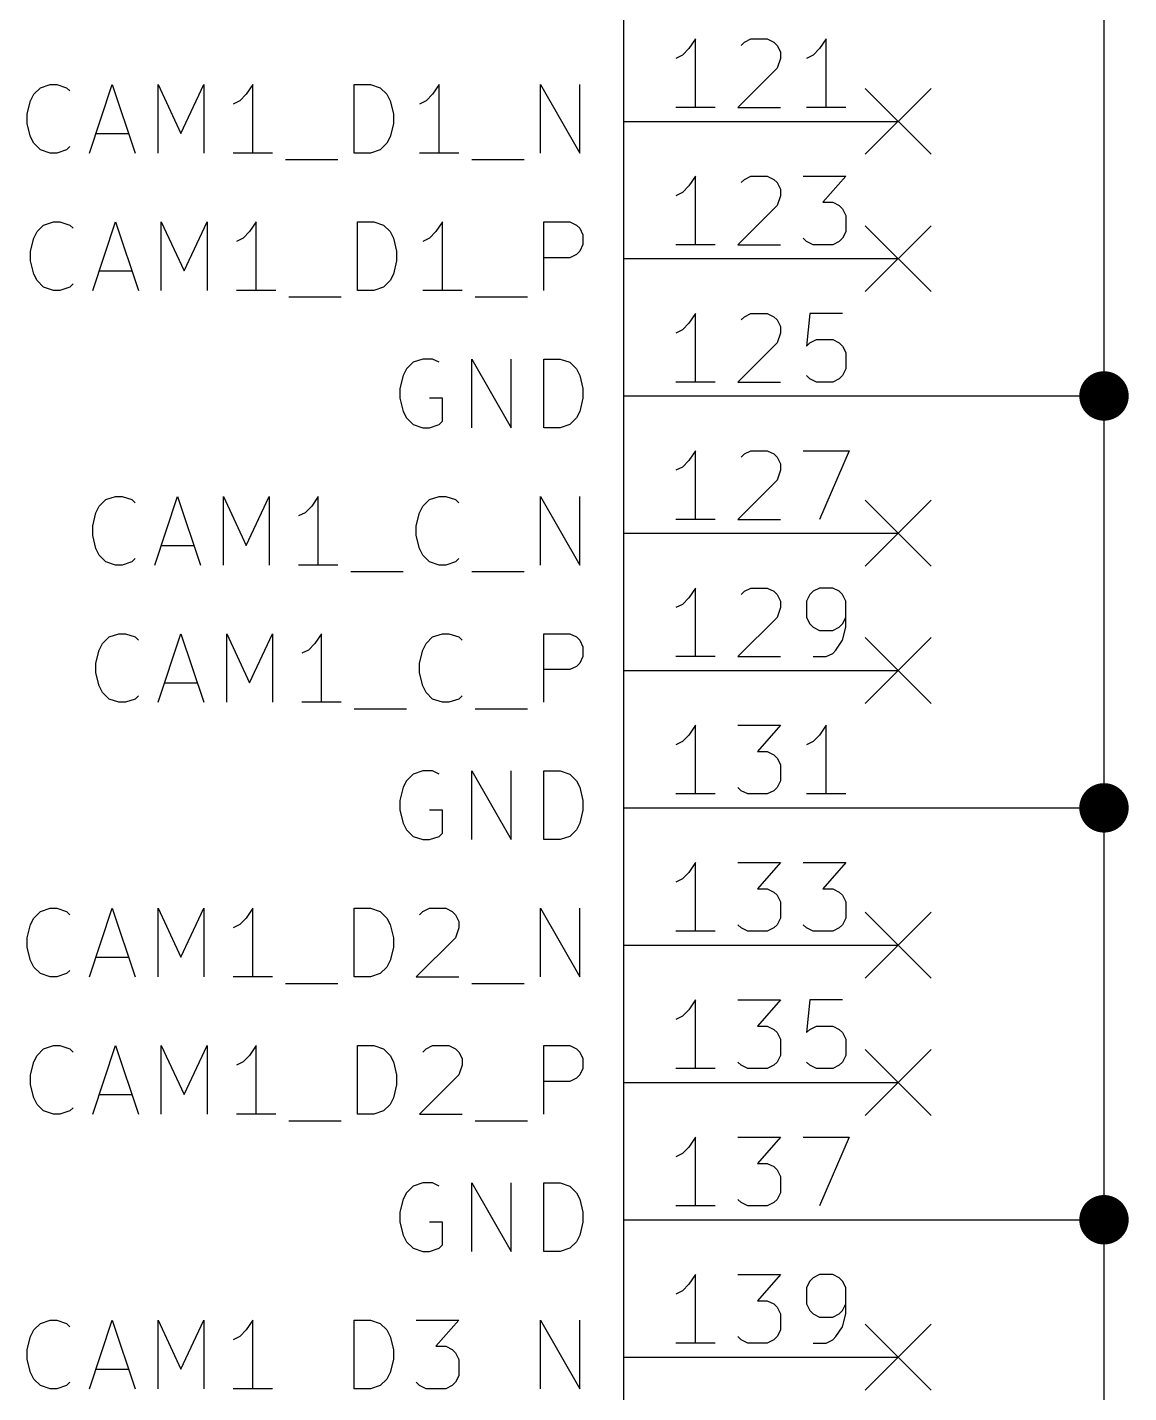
# Model space of a CAD drawing. Extents: x 0.4 to 11.3, y -7.9 to -0.4.
# Drawn here: x 2.816 to 3.618, y -3.276 to -2.282 of the extents above; entities that cross this region are included whole.
import ezdxf

# ---------------------------------------------------------------- set-up
doc = ezdxf.new("R2010")
doc.units = 0
doc.header["$MEASUREMENT"] = 0
for name, color, linetype in [('BLUE2', 5, 'CONTINUOUS'), ('CYAN2', 4, 'CONTINUOUS'), ('GREEN3', 91, 'CONTINUOUS'), ('RED2', 1, 'CONTINUOUS'), ('RED3', 11, 'CONTINUOUS')]:
    doc.layers.add(name, color=color, linetype=linetype)

msp = doc.modelspace()

# ---------------------------------------------------------------- linework, layer by layer
at = {"layer": 'BLUE2', "linetype": 'CONTINUOUS'}
for p, q in [((3.426, -2.326), (3.474, -2.374)), ((3.474, -2.326), (3.426, -2.374)), ((3.426, -2.426), (3.474, -2.474)), ((3.474, -2.426), (3.426, -2.474)), ((3.426, -2.626), (3.474, -2.674)), ((3.474, -2.626), (3.426, -2.674)), ((3.426, -2.726), (3.474, -2.774)), ((3.474, -2.726), (3.426, -2.774)), ((3.426, -2.926), (3.474, -2.974)), ((3.474, -2.926), (3.426, -2.974)), ((3.426, -3.026), (3.474, -3.074)), ((3.474, -3.026), (3.426, -3.074)), ((3.426, -3.226), (3.474, -3.274)), ((3.474, -3.226), (3.426, -3.274))]:
    msp.add_line(p, q, dxfattribs=at)
at = {"layer": 'CYAN2', "linetype": 'CONTINUOUS'}
for p, q in [((2.82048, -2.33028), (2.82524, -2.32551)), ((2.82524, -2.32551), (2.83238, -2.32313)), ((2.83238, -2.32313), (2.83714, -2.32313)), ((2.83714, -2.32313), (2.84429, -2.32551)), ((2.84429, -2.32551), (2.84667, -2.32789)), ((2.86095, -2.37313), (2.87762, -2.32313)), ((2.87762, -2.32313), (2.89429, -2.37313)), ((2.91095, -2.37313), (2.91095, -2.32313)), ((2.91095, -2.32313), (2.92762, -2.35885)), ((2.92762, -2.35885), (2.94429, -2.32313)), ((2.94429, -2.32313), (2.94429, -2.37313)), ((2.98, -2.32313), (2.97524, -2.33028)), ((2.98, -2.37313), (2.98, -2.32313)), ((3.05381, -2.37313), (3.05381, -2.32313)), ((3.05381, -2.32313), (3.06571, -2.32313)), ((3.06571, -2.32313), (3.07285, -2.32551)), ((3.07285, -2.32551), (3.07762, -2.33028)), ((3.11571, -2.32313), (3.11095, -2.33028)), ((3.11571, -2.37313), (3.11571, -2.32313)), ((3.18952, -2.37313), (3.18952, -2.32313)), ((3.18952, -2.32313), (3.21809, -2.37313)), ((3.21809, -2.37313), (3.21809, -2.32313)), ((2.81572, -2.34456), (2.81809, -2.33504)), ((2.81809, -2.33504), (2.82048, -2.33028)), ((2.97048, -2.33504), (2.96572, -2.33742)), ((2.97524, -2.33028), (2.97048, -2.33504)), ((3.07762, -2.33028), (3.08, -2.33504)), ((3.08, -2.33504), (3.08238, -2.34456)), ((3.10619, -2.33504), (3.10143, -2.33742)), ((3.11095, -2.33028), (3.10619, -2.33504)), ((2.81572, -2.3517), (2.81572, -2.34456)), ((3.08238, -2.34456), (3.08238, -2.3517)), ((2.81809, -2.36122), (2.81572, -2.3517)), ((3.08238, -2.3517), (3.08, -2.36122)), ((2.82048, -2.36599), (2.81809, -2.36122)), ((2.82524, -2.37075), (2.82048, -2.36599)), ((2.86572, -2.35885), (2.88952, -2.35885)), ((3.07762, -2.36599), (3.07285, -2.37075)), ((3.08, -2.36122), (3.07762, -2.36599)), ((2.83238, -2.37313), (2.82524, -2.37075)), ((2.83714, -2.37313), (2.83238, -2.37313)), ((2.84429, -2.37075), (2.83714, -2.37313)), ((2.84667, -2.36837), (2.84429, -2.37075)), ((2.99429, -2.37313), (2.96572, -2.37313)), ((3.06571, -2.37313), (3.05381, -2.37313)), ((3.07285, -2.37075), (3.06571, -2.37313)), ((3.13, -2.37313), (3.10143, -2.37313)), ((3.00381, -2.37789), (3.04191, -2.37789)), ((3.13952, -2.37789), (3.17762, -2.37789)), ((2.82286, -2.43028), (2.82762, -2.42551)), ((2.82762, -2.42551), (2.83476, -2.42313)), ((2.83476, -2.42313), (2.83952, -2.42313)), ((2.83952, -2.42313), (2.84667, -2.42551)), ((2.84667, -2.42551), (2.84905, -2.42789)), ((2.86333, -2.47313), (2.88, -2.42313)), ((2.88, -2.42313), (2.89667, -2.47313)), ((2.91333, -2.47313), (2.91333, -2.42313)), ((2.91333, -2.42313), (2.93, -2.45885)), ((2.93, -2.45885), (2.94667, -2.42313)), ((2.94667, -2.42313), (2.94667, -2.47313)), ((2.98238, -2.42313), (2.97762, -2.43028)), ((2.98238, -2.47313), (2.98238, -2.42313)), ((3.05619, -2.47313), (3.05619, -2.42313)), ((3.05619, -2.42313), (3.06809, -2.42313)), ((3.06809, -2.42313), (3.07524, -2.42551)), ((3.07524, -2.42551), (3.08, -2.43028)), ((3.11809, -2.42313), (3.11333, -2.43028)), ((3.11809, -2.47313), (3.11809, -2.42313)), ((3.1919, -2.47313), (3.1919, -2.42313)), ((3.1919, -2.42313), (3.21095, -2.42313)), ((3.21095, -2.42313), (3.21571, -2.42551)), ((3.21571, -2.42551), (3.21809, -2.42789)), ((2.8181, -2.44456), (2.82048, -2.43504)), ((2.82048, -2.43504), (2.82286, -2.43028)), ((2.97286, -2.43504), (2.9681, -2.43742)), ((2.97762, -2.43028), (2.97286, -2.43504)), ((3.08, -2.43028), (3.08238, -2.43504)), ((3.08238, -2.43504), (3.08476, -2.44456)), ((3.10857, -2.43504), (3.10381, -2.43742)), ((3.11333, -2.43028), (3.10857, -2.43504)), ((3.21809, -2.42789), (3.22047, -2.43265)), ((3.22047, -2.43265), (3.22047, -2.4398)), ((2.8181, -2.4517), (2.8181, -2.44456)), ((3.08476, -2.44456), (3.08476, -2.4517)), ((3.21809, -2.44456), (3.21571, -2.44694)), ((3.22047, -2.4398), (3.21809, -2.44456)), ((2.82048, -2.46122), (2.8181, -2.4517)), ((3.08476, -2.4517), (3.08238, -2.46122)), ((3.21095, -2.44932), (3.1919, -2.44932)), ((3.21571, -2.44694), (3.21095, -2.44932)), ((2.82286, -2.46599), (2.82048, -2.46122)), ((2.82762, -2.47075), (2.82286, -2.46599)), ((2.8681, -2.45885), (2.89191, -2.45885)), ((3.08, -2.46599), (3.07524, -2.47075)), ((3.08238, -2.46122), (3.08, -2.46599)), ((2.83476, -2.47313), (2.82762, -2.47075)), ((2.83952, -2.47313), (2.83476, -2.47313)), ((2.84667, -2.47075), (2.83952, -2.47313)), ((2.84905, -2.46837), (2.84667, -2.47075)), ((2.99667, -2.47313), (2.9681, -2.47313)), ((3.06809, -2.47313), (3.05619, -2.47313)), ((3.07524, -2.47075), (3.06809, -2.47313)), ((3.13238, -2.47313), (3.10381, -2.47313)), ((3.00619, -2.47789), (3.04429, -2.47789)), ((3.14191, -2.47789), (3.18, -2.47789)), ((3.09667, -2.52551), (3.0919, -2.53028)), ((3.10381, -2.52313), (3.09667, -2.52551)), ((3.11095, -2.52313), (3.10381, -2.52313)), ((3.11571, -2.52551), (3.11095, -2.52313)), ((3.13952, -2.57313), (3.13952, -2.52313)), ((3.13952, -2.52313), (3.16809, -2.57313)), ((3.16809, -2.57313), (3.16809, -2.52313)), ((3.1919, -2.57313), (3.1919, -2.52313)), ((3.1919, -2.52313), (3.20381, -2.52313)), ((3.20381, -2.52313), (3.21095, -2.52551)), ((3.21095, -2.52551), (3.21571, -2.53028)), ((3.08952, -2.53504), (3.08714, -2.54456)), ((3.0919, -2.53028), (3.08952, -2.53504)), ((3.21571, -2.53028), (3.21809, -2.53504)), ((3.21809, -2.53504), (3.22047, -2.54456)), ((3.08714, -2.54456), (3.08714, -2.5517)), ((3.22047, -2.54456), (3.22047, -2.5517)), ((3.08714, -2.5517), (3.08952, -2.56122)), ((3.11809, -2.5517), (3.10857, -2.5517)), ((3.11809, -2.56837), (3.11809, -2.5517)), ((3.22047, -2.5517), (3.21809, -2.56122)), ((3.08952, -2.56122), (3.0919, -2.56599)), ((3.21809, -2.56122), (3.21571, -2.56599)), ((3.0919, -2.56599), (3.09667, -2.57075)), ((3.09667, -2.57075), (3.10381, -2.57313)), ((3.10381, -2.57313), (3.10857, -2.57313)), ((3.10857, -2.57313), (3.11571, -2.57075)), ((3.11571, -2.57075), (3.11809, -2.56837)), ((3.20381, -2.57313), (3.1919, -2.57313)), ((3.21095, -2.57075), (3.20381, -2.57313)), ((3.21571, -2.56599), (3.21095, -2.57075)), ((2.87286, -2.62551), (2.88, -2.62313)), ((2.88, -2.62313), (2.88476, -2.62313)), ((2.88476, -2.62313), (2.89191, -2.62551)), ((2.90857, -2.67313), (2.92524, -2.62313)), ((2.92524, -2.62313), (2.94191, -2.67313)), ((2.95857, -2.67313), (2.95857, -2.62313)), ((2.95857, -2.62313), (2.97524, -2.65885)), ((2.97524, -2.65885), (2.99191, -2.62313)), ((2.99191, -2.62313), (2.99191, -2.67313)), ((3.02762, -2.62313), (3.02286, -2.63028)), ((3.02762, -2.67313), (3.02762, -2.62313)), ((3.10857, -2.62551), (3.11571, -2.62313)), ((3.11571, -2.62313), (3.12047, -2.62313)), ((3.12047, -2.62313), (3.12762, -2.62551)), ((3.18952, -2.67313), (3.18952, -2.62313)), ((3.18952, -2.62313), (3.21809, -2.67313)), ((3.21809, -2.67313), (3.21809, -2.62313)), ((2.86333, -2.64456), (2.86571, -2.63504)), ((2.86571, -2.63504), (2.86809, -2.63028)), ((2.86809, -2.63028), (2.87286, -2.62551)), ((2.89191, -2.62551), (2.89428, -2.62789)), ((3.01809, -2.63504), (3.01333, -2.63742)), ((3.02286, -2.63028), (3.01809, -2.63504)), ((3.09905, -2.64456), (3.10143, -2.63504)), ((3.10143, -2.63504), (3.10381, -2.63028)), ((3.10381, -2.63028), (3.10857, -2.62551)), ((3.12762, -2.62551), (3.13, -2.62789)), ((2.86333, -2.6517), (2.86333, -2.64456)), ((3.09905, -2.6517), (3.09905, -2.64456)), ((2.86571, -2.66122), (2.86333, -2.6517)), ((3.10143, -2.66122), (3.09905, -2.6517)), ((2.86809, -2.66599), (2.86571, -2.66122)), ((2.91333, -2.65885), (2.93714, -2.65885)), ((3.10381, -2.66599), (3.10143, -2.66122)), ((2.87286, -2.67075), (2.86809, -2.66599)), ((2.88, -2.67313), (2.87286, -2.67075)), ((2.88476, -2.67313), (2.88, -2.67313)), ((2.89191, -2.67075), (2.88476, -2.67313)), ((2.89428, -2.66837), (2.89191, -2.67075)), ((3.04191, -2.67313), (3.01333, -2.67313)), ((3.10857, -2.67075), (3.10381, -2.66599)), ((3.11571, -2.67313), (3.10857, -2.67075)), ((3.12047, -2.67313), (3.11571, -2.67313)), ((3.12762, -2.67075), (3.12047, -2.67313)), ((3.13, -2.66837), (3.12762, -2.67075)), ((3.05143, -2.67789), (3.08952, -2.67789)), ((3.13952, -2.67789), (3.17762, -2.67789)), ((2.87524, -2.72551), (2.88238, -2.72313)), ((2.88238, -2.72313), (2.88714, -2.72313)), ((2.88714, -2.72313), (2.89429, -2.72551)), ((2.91095, -2.77313), (2.92762, -2.72313)), ((2.92762, -2.72313), (2.94429, -2.77313)), ((2.96095, -2.77313), (2.96095, -2.72313)), ((2.96095, -2.72313), (2.97762, -2.75885)), ((2.97762, -2.75885), (2.99429, -2.72313)), ((2.99429, -2.72313), (2.99429, -2.77313)), ((3.03, -2.72313), (3.02524, -2.73028)), ((3.03, -2.77313), (3.03, -2.72313)), ((3.11095, -2.72551), (3.11809, -2.72313)), ((3.11809, -2.72313), (3.12285, -2.72313)), ((3.12285, -2.72313), (3.13, -2.72551)), ((3.1919, -2.77313), (3.1919, -2.72313)), ((3.1919, -2.72313), (3.21095, -2.72313)), ((3.21095, -2.72313), (3.21571, -2.72551)), ((2.86809, -2.73504), (2.87048, -2.73028)), ((2.87048, -2.73028), (2.87524, -2.72551)), ((2.89429, -2.72551), (2.89667, -2.72789)), ((3.02524, -2.73028), (3.02048, -2.73504)), ((3.10381, -2.73504), (3.10619, -2.73028)), ((3.10619, -2.73028), (3.11095, -2.72551)), ((3.13, -2.72551), (3.13238, -2.72789)), ((3.21571, -2.72551), (3.21809, -2.72789)), ((3.21809, -2.72789), (3.22047, -2.73265)), ((3.22047, -2.73265), (3.22047, -2.7398)), ((2.86572, -2.74456), (2.86809, -2.73504)), ((2.86572, -2.7517), (2.86572, -2.74456)), ((3.02048, -2.73504), (3.01572, -2.73742)), ((3.10143, -2.74456), (3.10381, -2.73504)), ((3.10143, -2.7517), (3.10143, -2.74456)), ((3.21809, -2.74456), (3.21571, -2.74694)), ((3.22047, -2.7398), (3.21809, -2.74456)), ((2.86809, -2.76122), (2.86572, -2.7517)), ((3.10381, -2.76122), (3.10143, -2.7517)), ((3.21095, -2.74932), (3.1919, -2.74932)), ((3.21571, -2.74694), (3.21095, -2.74932)), ((2.87048, -2.76599), (2.86809, -2.76122)), ((2.91572, -2.75885), (2.93952, -2.75885)), ((3.10619, -2.76599), (3.10381, -2.76122)), ((2.87524, -2.77075), (2.87048, -2.76599)), ((2.88238, -2.77313), (2.87524, -2.77075)), ((2.88714, -2.77313), (2.88238, -2.77313)), ((2.89429, -2.77075), (2.88714, -2.77313)), ((2.89667, -2.76837), (2.89429, -2.77075)), ((3.04429, -2.77313), (3.01572, -2.77313)), ((3.11095, -2.77075), (3.10619, -2.76599)), ((3.11809, -2.77313), (3.11095, -2.77075)), ((3.12285, -2.77313), (3.11809, -2.77313)), ((3.13, -2.77075), (3.12285, -2.77313)), ((3.13238, -2.76837), (3.13, -2.77075)), ((3.05381, -2.77789), (3.09191, -2.77789)), ((3.14191, -2.77789), (3.18, -2.77789)), ((3.10381, -2.82313), (3.09667, -2.82551)), ((3.11095, -2.82313), (3.10381, -2.82313)), ((3.11571, -2.82551), (3.11095, -2.82313)), ((3.13952, -2.87313), (3.13952, -2.82313)), ((3.13952, -2.82313), (3.16809, -2.87313)), ((3.16809, -2.87313), (3.16809, -2.82313)), ((3.1919, -2.87313), (3.1919, -2.82313)), ((3.1919, -2.82313), (3.20381, -2.82313)), ((3.20381, -2.82313), (3.21095, -2.82551)), ((3.0919, -2.83028), (3.08952, -2.83504)), ((3.09667, -2.82551), (3.0919, -2.83028)), ((3.21095, -2.82551), (3.21571, -2.83028)), ((3.21571, -2.83028), (3.21809, -2.83504)), ((3.08952, -2.83504), (3.08714, -2.84456)), ((3.21809, -2.83504), (3.22047, -2.84456)), ((3.08714, -2.84456), (3.08714, -2.8517)), ((3.08714, -2.8517), (3.08952, -2.86122)), ((3.11809, -2.8517), (3.10857, -2.8517)), ((3.11809, -2.86837), (3.11809, -2.8517)), ((3.22047, -2.8517), (3.21809, -2.86122)), ((3.22047, -2.84456), (3.22047, -2.8517)), ((3.08952, -2.86122), (3.0919, -2.86599)), ((3.21809, -2.86122), (3.21571, -2.86599)), ((3.0919, -2.86599), (3.09667, -2.87075)), ((3.09667, -2.87075), (3.10381, -2.87313)), ((3.10381, -2.87313), (3.10857, -2.87313)), ((3.10857, -2.87313), (3.11571, -2.87075)), ((3.11571, -2.87075), (3.11809, -2.86837)), ((3.20381, -2.87313), (3.1919, -2.87313)), ((3.21095, -2.87075), (3.20381, -2.87313)), ((3.21571, -2.86599), (3.21095, -2.87075)), ((2.82524, -2.92551), (2.83238, -2.92313)), ((2.83238, -2.92313), (2.83714, -2.92313)), ((2.83714, -2.92313), (2.84429, -2.92551)), ((2.86095, -2.97313), (2.87762, -2.92313)), ((2.87762, -2.92313), (2.89429, -2.97313)), ((2.91095, -2.97313), (2.91095, -2.92313)), ((2.91095, -2.92313), (2.92762, -2.95885)), ((2.92762, -2.95885), (2.94429, -2.92313)), ((2.94429, -2.92313), (2.94429, -2.97313)), ((2.98, -2.92313), (2.97524, -2.93028)), ((2.98, -2.97313), (2.98, -2.92313)), ((3.05381, -2.97313), (3.05381, -2.92313)), ((3.05381, -2.92313), (3.06571, -2.92313)), ((3.06571, -2.92313), (3.07285, -2.92551)), ((3.10381, -2.92551), (3.10857, -2.92313)), ((3.10857, -2.92313), (3.12048, -2.92313)), ((3.12048, -2.92313), (3.12524, -2.92551)), ((3.18952, -2.97313), (3.18952, -2.92313)), ((3.18952, -2.92313), (3.21809, -2.97313)), ((3.21809, -2.97313), (3.21809, -2.92313)), ((2.81809, -2.93504), (2.82048, -2.93028)), ((2.82048, -2.93028), (2.82524, -2.92551)), ((2.84429, -2.92551), (2.84667, -2.92789)), ((2.97524, -2.93028), (2.97048, -2.93504)), ((3.07285, -2.92551), (3.07762, -2.93028)), ((3.07762, -2.93028), (3.08, -2.93504)), ((3.10143, -2.92789), (3.10381, -2.92551)), ((3.12524, -2.92551), (3.12762, -2.92789)), ((3.12762, -2.92789), (3.13, -2.93265)), ((3.13, -2.93265), (3.13, -2.93742)), ((2.81572, -2.94456), (2.81809, -2.93504)), ((2.97048, -2.93504), (2.96572, -2.93742)), ((3.08, -2.93504), (3.08238, -2.94456)), ((3.13, -2.93742), (3.12762, -2.94456)), ((2.81572, -2.9517), (2.81572, -2.94456)), ((2.81809, -2.96122), (2.81572, -2.9517)), ((3.08238, -2.9517), (3.08, -2.96122)), ((3.08238, -2.94456), (3.08238, -2.9517)), ((3.12762, -2.94456), (3.09905, -2.97313)), ((2.82048, -2.96599), (2.81809, -2.96122)), ((2.86572, -2.95885), (2.88952, -2.95885)), ((3.08, -2.96122), (3.07762, -2.96599)), ((2.82524, -2.97075), (2.82048, -2.96599)), ((2.83238, -2.97313), (2.82524, -2.97075)), ((2.83714, -2.97313), (2.83238, -2.97313)), ((2.84429, -2.97075), (2.83714, -2.97313)), ((2.84667, -2.96837), (2.84429, -2.97075)), ((2.99429, -2.97313), (2.96572, -2.97313)), ((3.06571, -2.97313), (3.05381, -2.97313)), ((3.07285, -2.97075), (3.06571, -2.97313)), ((3.07762, -2.96599), (3.07285, -2.97075)), ((3.09905, -2.97313), (3.13, -2.97313)), ((3.00381, -2.97789), (3.04191, -2.97789)), ((3.13952, -2.97789), (3.17762, -2.97789)), ((2.82048, -3.03504), (2.82286, -3.03028)), ((2.82286, -3.03028), (2.82762, -3.02551)), ((2.82762, -3.02551), (2.83476, -3.02313)), ((2.83476, -3.02313), (2.83952, -3.02313)), ((2.83952, -3.02313), (2.84667, -3.02551)), ((2.84667, -3.02551), (2.84905, -3.02789)), ((2.86333, -3.07313), (2.88, -3.02313)), ((2.88, -3.02313), (2.89667, -3.07313)), ((2.91333, -3.07313), (2.91333, -3.02313)), ((2.91333, -3.02313), (2.93, -3.05885)), ((2.93, -3.05885), (2.94667, -3.02313)), ((2.94667, -3.02313), (2.94667, -3.07313)), ((2.97762, -3.03028), (2.97286, -3.03504)), ((2.98238, -3.02313), (2.97762, -3.03028)), ((2.98238, -3.07313), (2.98238, -3.02313)), ((3.05619, -3.07313), (3.05619, -3.02313)), ((3.05619, -3.02313), (3.06809, -3.02313)), ((3.06809, -3.02313), (3.07524, -3.02551)), ((3.07524, -3.02551), (3.08, -3.03028)), ((3.08, -3.03028), (3.08238, -3.03504)), ((3.10381, -3.02789), (3.10619, -3.02551)), ((3.10619, -3.02551), (3.11095, -3.02313)), ((3.11095, -3.02313), (3.12286, -3.02313)), ((3.12286, -3.02313), (3.12762, -3.02551)), ((3.12762, -3.02551), (3.13, -3.02789)), ((3.13, -3.02789), (3.13238, -3.03265)), ((3.13238, -3.03265), (3.13238, -3.03742)), ((3.1919, -3.07313), (3.1919, -3.02313)), ((3.1919, -3.02313), (3.21095, -3.02313)), ((3.21095, -3.02313), (3.21571, -3.02551)), ((3.21571, -3.02551), (3.21809, -3.02789)), ((3.21809, -3.02789), (3.22047, -3.03265)), ((3.22047, -3.03265), (3.22047, -3.0398)), ((2.8181, -3.04456), (2.82048, -3.03504)), ((2.97286, -3.03504), (2.9681, -3.03742)), ((3.08238, -3.03504), (3.08476, -3.04456)), ((3.13238, -3.03742), (3.13, -3.04456)), ((3.22047, -3.0398), (3.21809, -3.04456)), ((2.8181, -3.0517), (2.8181, -3.04456)), ((2.82048, -3.06122), (2.8181, -3.0517)), ((3.08476, -3.0517), (3.08238, -3.06122)), ((3.08476, -3.04456), (3.08476, -3.0517)), ((3.13, -3.04456), (3.10143, -3.07313)), ((3.21095, -3.04932), (3.1919, -3.04932)), ((3.21571, -3.04694), (3.21095, -3.04932)), ((3.21809, -3.04456), (3.21571, -3.04694)), ((2.82286, -3.06599), (2.82048, -3.06122)), ((2.8681, -3.05885), (2.89191, -3.05885)), ((3.08238, -3.06122), (3.08, -3.06599)), ((2.82762, -3.07075), (2.82286, -3.06599)), ((2.83476, -3.07313), (2.82762, -3.07075)), ((2.84667, -3.07075), (2.83952, -3.07313)), ((2.84905, -3.06837), (2.84667, -3.07075)), ((3.07524, -3.07075), (3.06809, -3.07313)), ((3.08, -3.06599), (3.07524, -3.07075)), ((2.83952, -3.07313), (2.83476, -3.07313)), ((2.99667, -3.07313), (2.9681, -3.07313)), ((3.00619, -3.07789), (3.04429, -3.07789)), ((3.06809, -3.07313), (3.05619, -3.07313)), ((3.10143, -3.07313), (3.13238, -3.07313)), ((3.14191, -3.07789), (3.18, -3.07789)), ((3.0919, -3.13028), (3.08952, -3.13504)), ((3.09667, -3.12551), (3.0919, -3.13028)), ((3.10381, -3.12313), (3.09667, -3.12551)), ((3.11095, -3.12313), (3.10381, -3.12313)), ((3.11571, -3.12551), (3.11095, -3.12313)), ((3.13952, -3.17313), (3.13952, -3.12313)), ((3.13952, -3.12313), (3.16809, -3.17313)), ((3.16809, -3.17313), (3.16809, -3.12313)), ((3.1919, -3.17313), (3.1919, -3.12313)), ((3.1919, -3.12313), (3.20381, -3.12313)), ((3.20381, -3.12313), (3.21095, -3.12551)), ((3.21095, -3.12551), (3.21571, -3.13028)), ((3.21571, -3.13028), (3.21809, -3.13504)), ((3.08952, -3.13504), (3.08714, -3.14456)), ((3.21809, -3.13504), (3.22047, -3.14456)), ((3.08714, -3.14456), (3.08714, -3.1517)), ((3.08714, -3.1517), (3.08952, -3.16122)), ((3.11809, -3.1517), (3.10857, -3.1517)), ((3.11809, -3.16837), (3.11809, -3.1517)), ((3.22047, -3.1517), (3.21809, -3.16122)), ((3.22047, -3.14456), (3.22047, -3.1517)), ((3.08952, -3.16122), (3.0919, -3.16599)), ((3.21809, -3.16122), (3.21571, -3.16599)), ((3.0919, -3.16599), (3.09667, -3.17075)), ((3.09667, -3.17075), (3.10381, -3.17313)), ((3.10857, -3.17313), (3.11571, -3.17075)), ((3.11571, -3.17075), (3.11809, -3.16837)), ((3.21095, -3.17075), (3.20381, -3.17313)), ((3.21571, -3.16599), (3.21095, -3.17075)), ((3.10381, -3.17313), (3.10857, -3.17313)), ((3.20381, -3.17313), (3.1919, -3.17313)), ((2.81809, -3.23504), (2.82048, -3.23028)), ((2.82048, -3.23028), (2.82524, -3.22551)), ((2.82524, -3.22551), (2.83238, -3.22313)), ((2.83238, -3.22313), (2.83714, -3.22313)), ((2.83714, -3.22313), (2.84429, -3.22551)), ((2.84429, -3.22551), (2.84667, -3.22789)), ((2.86095, -3.27313), (2.87762, -3.22313)), ((2.87762, -3.22313), (2.89429, -3.27313)), ((2.91095, -3.27313), (2.91095, -3.22313)), ((2.91095, -3.22313), (2.92762, -3.25885)), ((2.92762, -3.25885), (2.94429, -3.22313)), ((2.94429, -3.22313), (2.94429, -3.27313)), ((2.97524, -3.23028), (2.97048, -3.23504)), ((2.98, -3.22313), (2.97524, -3.23028)), ((2.98, -3.27313), (2.98, -3.22313)), ((3.05381, -3.27313), (3.05381, -3.22313)), ((3.05381, -3.22313), (3.06571, -3.22313)), ((3.06571, -3.22313), (3.07285, -3.22551)), ((3.07285, -3.22551), (3.07762, -3.23028)), ((3.07762, -3.23028), (3.08, -3.23504)), ((3.09905, -3.22313), (3.13, -3.22313)), ((3.13, -3.22313), (3.11333, -3.24218)), ((3.18952, -3.27313), (3.18952, -3.22313)), ((3.18952, -3.22313), (3.21809, -3.27313)), ((3.21809, -3.27313), (3.21809, -3.22313)), ((2.81572, -3.24456), (2.81809, -3.23504)), ((2.97048, -3.23504), (2.96572, -3.23742)), ((3.08, -3.23504), (3.08238, -3.24456)), ((2.81572, -3.2517), (2.81572, -3.24456)), ((2.81809, -3.26122), (2.81572, -3.2517)), ((3.08238, -3.2517), (3.08, -3.26122)), ((3.08238, -3.24456), (3.08238, -3.2517)), ((3.11333, -3.24218), (3.12048, -3.24218)), ((3.12048, -3.24218), (3.12524, -3.24456)), ((3.12524, -3.24456), (3.12762, -3.24694)), ((3.12762, -3.24694), (3.13, -3.2517)), ((3.13, -3.2517), (3.13, -3.26361)), ((2.82048, -3.26599), (2.81809, -3.26122)), ((2.86572, -3.25885), (2.88952, -3.25885)), ((3.08, -3.26122), (3.07762, -3.26599)), ((2.82524, -3.27075), (2.82048, -3.26599)), ((2.83238, -3.27313), (2.82524, -3.27075)), ((2.84429, -3.27075), (2.83714, -3.27313)), ((2.84667, -3.26837), (2.84429, -3.27075)), ((3.07285, -3.27075), (3.06571, -3.27313)), ((3.07762, -3.26599), (3.07285, -3.27075)), ((3.10143, -3.27075), (3.09905, -3.26837)), ((3.10619, -3.27313), (3.10143, -3.27075)), ((3.12524, -3.27075), (3.12048, -3.27313)), ((3.12762, -3.26837), (3.12524, -3.27075)), ((3.13, -3.26361), (3.12762, -3.26837)), ((2.83714, -3.27313), (2.83238, -3.27313)), ((2.99429, -3.27313), (2.96572, -3.27313)), ((3.06571, -3.27313), (3.05381, -3.27313)), ((3.12048, -3.27313), (3.10619, -3.27313))]:
    msp.add_line(p, q, dxfattribs=at)
at = {"layer": 'GREEN3', "linetype": 'CONTINUOUS'}
for p, q in [((3.6, -2.25), (3.6, -2.55)), ((3.45, -2.55), (3.6, -2.55)), ((3.6, -2.55), (3.6, -2.85)), ((3.45, -2.85), (3.6, -2.85)), ((3.6, -2.85), (3.6, -3.15)), ((3.45, -3.15), (3.6, -3.15)), ((3.6, -3.15), (3.6, -4.05))]:
    msp.add_line(p, q, dxfattribs=at)
at = {"layer": 'GREEN3', "const_width": 0.018}
for points in [[(3.591, -2.55, 1), (3.609, -2.55, 1)], [(3.591, -2.85, 1), (3.609, -2.85, 1)], [(3.591, -3.15, 1), (3.609, -3.15, 1)]]:
    msp.add_lwpolyline(points, format="xyb", close=True, dxfattribs=at)
at = {"layer": 'RED2', "linetype": 'CONTINUOUS'}
for p, q in [((3.25, -1.25), (3.25, -6.35)), ((3.25, -2.35), (3.45, -2.35)), ((3.25, -2.45), (3.45, -2.45)), ((3.25, -2.55), (3.45, -2.55)), ((3.25, -2.65), (3.45, -2.65)), ((3.25, -2.75), (3.45, -2.75)), ((3.25, -2.85), (3.45, -2.85)), ((3.25, -2.95), (3.45, -2.95)), ((3.25, -3.05), (3.45, -3.05)), ((3.25, -3.15), (3.45, -3.15)), ((3.25, -3.25), (3.45, -3.25))]:
    msp.add_line(p, q, dxfattribs=at)
at = {"layer": 'RED3', "linetype": 'CONTINUOUS'}
for p, q in [((3.29762, -2.29702), (3.29286, -2.30178)), ((3.30238, -2.28988), (3.29762, -2.29702)), ((3.30238, -2.33988), (3.30238, -2.28988)), ((3.33572, -2.29464), (3.33809, -2.29226)), ((3.33809, -2.29226), (3.34286, -2.28988)), ((3.34286, -2.28988), (3.35476, -2.28988)), ((3.35476, -2.28988), (3.35952, -2.29226)), ((3.35952, -2.29226), (3.36191, -2.29464)), ((3.36191, -2.29464), (3.36429, -2.2994)), ((3.39286, -2.29702), (3.38809, -2.30178)), ((3.39762, -2.28988), (3.39286, -2.29702)), ((3.39762, -2.33988), (3.39762, -2.28988)), ((3.29286, -2.30178), (3.2881, -2.30417)), ((3.36429, -2.30417), (3.36191, -2.31131)), ((3.36429, -2.2994), (3.36429, -2.30417)), ((3.38809, -2.30178), (3.38333, -2.30417)), ((3.36191, -2.31131), (3.33333, -2.33988)), ((3.31667, -2.33988), (3.2881, -2.33988)), ((3.33333, -2.33988), (3.36429, -2.33988)), ((3.41191, -2.33988), (3.38333, -2.33988)), ((3.30238, -2.38988), (3.29762, -2.39702)), ((3.30238, -2.43988), (3.30238, -2.38988)), ((3.33572, -2.39464), (3.33809, -2.39226)), ((3.33809, -2.39226), (3.34286, -2.38988)), ((3.34286, -2.38988), (3.35476, -2.38988)), ((3.35476, -2.38988), (3.35952, -2.39226)), ((3.35952, -2.39226), (3.36191, -2.39464)), ((3.36191, -2.39464), (3.36429, -2.3994)), ((3.38095, -2.38988), (3.41191, -2.38988)), ((3.41191, -2.38988), (3.39524, -2.40893)), ((3.29286, -2.40178), (3.2881, -2.40417)), ((3.29762, -2.39702), (3.29286, -2.40178)), ((3.36429, -2.40417), (3.36191, -2.41131)), ((3.36429, -2.3994), (3.36429, -2.40417)), ((3.36191, -2.41131), (3.33333, -2.43988)), ((3.39524, -2.40893), (3.40238, -2.40893)), ((3.40238, -2.40893), (3.40714, -2.41131)), ((3.40714, -2.41131), (3.40952, -2.41369)), ((3.40952, -2.41369), (3.41191, -2.41845)), ((3.41191, -2.41845), (3.41191, -2.43035)), ((3.38333, -2.4375), (3.38095, -2.43512)), ((3.40952, -2.43512), (3.40714, -2.4375)), ((3.41191, -2.43035), (3.40952, -2.43512)), ((3.31667, -2.43988), (3.2881, -2.43988)), ((3.33333, -2.43988), (3.36429, -2.43988)), ((3.38809, -2.43988), (3.38333, -2.4375)), ((3.40238, -2.43988), (3.38809, -2.43988)), ((3.40714, -2.4375), (3.40238, -2.43988)), ((3.30238, -2.48988), (3.29762, -2.49702)), ((3.30238, -2.53988), (3.30238, -2.48988)), ((3.33572, -2.49464), (3.33809, -2.49226)), ((3.33809, -2.49226), (3.34286, -2.48988)), ((3.34286, -2.48988), (3.35476, -2.48988)), ((3.35476, -2.48988), (3.35952, -2.49226)), ((3.35952, -2.49226), (3.36191, -2.49464)), ((3.36191, -2.49464), (3.36429, -2.4994)), ((3.38571, -2.48988), (3.38333, -2.51369)), ((3.40952, -2.48988), (3.38571, -2.48988)), ((3.29286, -2.50178), (3.2881, -2.50417)), ((3.29762, -2.49702), (3.29286, -2.50178)), ((3.36429, -2.50417), (3.36191, -2.51131)), ((3.36429, -2.4994), (3.36429, -2.50417)), ((3.36191, -2.51131), (3.33333, -2.53988)), ((3.38333, -2.51369), (3.38571, -2.51131)), ((3.38571, -2.51131), (3.39048, -2.50893)), ((3.39048, -2.50893), (3.40238, -2.50893)), ((3.40238, -2.50893), (3.40714, -2.51131)), ((3.40714, -2.51131), (3.40952, -2.51369)), ((3.40952, -2.51369), (3.41191, -2.51845)), ((3.41191, -2.51845), (3.41191, -2.53035)), ((3.38571, -2.5375), (3.38333, -2.53512)), ((3.40952, -2.53512), (3.40714, -2.5375)), ((3.41191, -2.53035), (3.40952, -2.53512)), ((3.31667, -2.53988), (3.2881, -2.53988)), ((3.33333, -2.53988), (3.36429, -2.53988)), ((3.39048, -2.53988), (3.38571, -2.5375)), ((3.40238, -2.53988), (3.39048, -2.53988)), ((3.40714, -2.5375), (3.40238, -2.53988)), ((3.30238, -2.58988), (3.29762, -2.59702)), ((3.30238, -2.63988), (3.30238, -2.58988)), ((3.33572, -2.59464), (3.33809, -2.59226)), ((3.33809, -2.59226), (3.34286, -2.58988)), ((3.34286, -2.58988), (3.35476, -2.58988)), ((3.35476, -2.58988), (3.35952, -2.59226)), ((3.35952, -2.59226), (3.36191, -2.59464)), ((3.36191, -2.59464), (3.36429, -2.5994)), ((3.38095, -2.58988), (3.41428, -2.58988)), ((3.41428, -2.58988), (3.39286, -2.63988)), ((3.29286, -2.60178), (3.2881, -2.60417)), ((3.29762, -2.59702), (3.29286, -2.60178)), ((3.36429, -2.60417), (3.36191, -2.61131)), ((3.36429, -2.5994), (3.36429, -2.60417)), ((3.36191, -2.61131), (3.33333, -2.63988)), ((3.31667, -2.63988), (3.2881, -2.63988)), ((3.33333, -2.63988), (3.36429, -2.63988)), ((3.30238, -2.68988), (3.29762, -2.69702)), ((3.30238, -2.73988), (3.30238, -2.68988)), ((3.33572, -2.69464), (3.33809, -2.69226)), ((3.33809, -2.69226), (3.34286, -2.68988)), ((3.34286, -2.68988), (3.35476, -2.68988)), ((3.35476, -2.68988), (3.35952, -2.69226)), ((3.35952, -2.69226), (3.36191, -2.69464)), ((3.36191, -2.69464), (3.36429, -2.6994)), ((3.38571, -2.69464), (3.38333, -2.6994)), ((3.38809, -2.69226), (3.38571, -2.69464)), ((3.39286, -2.68988), (3.38809, -2.69226)), ((3.40238, -2.68988), (3.39286, -2.68988)), ((3.40714, -2.69226), (3.40238, -2.68988)), ((3.40952, -2.69464), (3.40714, -2.69226)), ((3.41191, -2.6994), (3.40952, -2.69464)), ((3.29286, -2.70178), (3.2881, -2.70417)), ((3.29762, -2.69702), (3.29286, -2.70178)), ((3.36429, -2.70417), (3.36191, -2.71131)), ((3.36429, -2.6994), (3.36429, -2.70417)), ((3.38333, -2.6994), (3.38333, -2.71131)), ((3.41191, -2.71845), (3.41191, -2.6994)), ((3.36191, -2.71131), (3.33333, -2.73988)), ((3.38333, -2.71131), (3.38571, -2.71607)), ((3.40952, -2.71607), (3.41191, -2.71131)), ((3.38571, -2.71607), (3.38809, -2.71845)), ((3.38809, -2.71845), (3.39286, -2.72083)), ((3.39286, -2.72083), (3.40238, -2.72083)), ((3.40238, -2.72083), (3.40714, -2.71845)), ((3.40714, -2.71845), (3.40952, -2.71607)), ((3.40952, -2.72797), (3.41191, -2.71845)), ((3.40476, -2.73512), (3.40952, -2.72797)), ((3.31667, -2.73988), (3.2881, -2.73988)), ((3.33333, -2.73988), (3.36429, -2.73988)), ((3.38809, -2.73988), (3.39762, -2.73988)), ((3.39762, -2.73988), (3.40238, -2.7375)), ((3.40238, -2.7375), (3.40476, -2.73512)), ((3.30238, -2.78988), (3.29762, -2.79702)), ((3.30238, -2.83988), (3.30238, -2.78988)), ((3.33333, -2.78988), (3.36429, -2.78988)), ((3.36429, -2.78988), (3.34762, -2.80893)), ((3.39762, -2.78988), (3.39286, -2.79702)), ((3.39762, -2.83988), (3.39762, -2.78988)), ((3.29286, -2.80178), (3.2881, -2.80417)), ((3.29762, -2.79702), (3.29286, -2.80178)), ((3.38809, -2.80178), (3.38333, -2.80417)), ((3.39286, -2.79702), (3.38809, -2.80178)), ((3.34762, -2.80893), (3.35476, -2.80893)), ((3.35476, -2.80893), (3.35952, -2.81131)), ((3.35952, -2.81131), (3.36191, -2.81369)), ((3.36191, -2.81369), (3.36429, -2.81845)), ((3.36429, -2.81845), (3.36429, -2.83035)), ((3.36429, -2.83035), (3.36191, -2.83512)), ((3.31667, -2.83988), (3.2881, -2.83988)), ((3.33572, -2.8375), (3.33333, -2.83512)), ((3.34048, -2.83988), (3.33572, -2.8375)), ((3.35476, -2.83988), (3.34048, -2.83988)), ((3.35952, -2.8375), (3.35476, -2.83988)), ((3.36191, -2.83512), (3.35952, -2.8375)), ((3.41191, -2.83988), (3.38333, -2.83988)), ((3.30238, -2.88988), (3.29762, -2.89702)), ((3.30238, -2.93988), (3.30238, -2.88988)), ((3.33333, -2.88988), (3.36429, -2.88988)), ((3.36429, -2.88988), (3.34762, -2.90893)), ((3.38095, -2.88988), (3.41191, -2.88988)), ((3.41191, -2.88988), (3.39524, -2.90893)), ((3.29286, -2.90178), (3.2881, -2.90417)), ((3.29762, -2.89702), (3.29286, -2.90178)), ((3.34762, -2.90893), (3.35476, -2.90893)), ((3.35476, -2.90893), (3.35952, -2.91131)), ((3.35952, -2.91131), (3.36191, -2.91369)), ((3.36191, -2.91369), (3.36429, -2.91845)), ((3.39524, -2.90893), (3.40238, -2.90893)), ((3.40238, -2.90893), (3.40714, -2.91131)), ((3.40714, -2.91131), (3.40952, -2.91369)), ((3.40952, -2.91369), (3.41191, -2.91845)), ((3.36429, -2.91845), (3.36429, -2.93035)), ((3.41191, -2.91845), (3.41191, -2.93035)), ((3.36429, -2.93035), (3.36191, -2.93512)), ((3.41191, -2.93035), (3.40952, -2.93512)), ((3.31667, -2.93988), (3.2881, -2.93988)), ((3.33572, -2.9375), (3.33333, -2.93512)), ((3.34048, -2.93988), (3.33572, -2.9375)), ((3.35476, -2.93988), (3.34048, -2.93988)), ((3.35952, -2.9375), (3.35476, -2.93988)), ((3.36191, -2.93512), (3.35952, -2.9375)), ((3.38333, -2.9375), (3.38095, -2.93512)), ((3.38809, -2.93988), (3.38333, -2.9375)), ((3.40238, -2.93988), (3.38809, -2.93988)), ((3.40714, -2.9375), (3.40238, -2.93988)), ((3.40952, -2.93512), (3.40714, -2.9375)), ((3.30238, -2.98988), (3.29762, -2.99702)), ((3.30238, -3.03988), (3.30238, -2.98988)), ((3.33333, -2.98988), (3.36429, -2.98988)), ((3.36429, -2.98988), (3.34762, -3.00893)), ((3.38571, -2.98988), (3.38333, -3.01369)), ((3.40952, -2.98988), (3.38571, -2.98988)), ((3.29286, -3.00178), (3.2881, -3.00417)), ((3.29762, -2.99702), (3.29286, -3.00178)), ((3.34762, -3.00893), (3.35476, -3.00893)), ((3.35476, -3.00893), (3.35952, -3.01131)), ((3.35952, -3.01131), (3.36191, -3.01369)), ((3.38333, -3.01369), (3.38571, -3.01131)), ((3.38571, -3.01131), (3.39048, -3.00893)), ((3.39048, -3.00893), (3.40238, -3.00893)), ((3.40238, -3.00893), (3.40714, -3.01131)), ((3.40714, -3.01131), (3.40952, -3.01369)), ((3.36191, -3.01369), (3.36429, -3.01845)), ((3.36429, -3.01845), (3.36429, -3.03035)), ((3.40952, -3.01369), (3.41191, -3.01845)), ((3.41191, -3.01845), (3.41191, -3.03035)), ((3.36429, -3.03035), (3.36191, -3.03512)), ((3.41191, -3.03035), (3.40952, -3.03512)), ((3.31667, -3.03988), (3.2881, -3.03988)), ((3.33572, -3.0375), (3.33333, -3.03512)), ((3.34048, -3.03988), (3.33572, -3.0375)), ((3.35476, -3.03988), (3.34048, -3.03988)), ((3.35952, -3.0375), (3.35476, -3.03988)), ((3.36191, -3.03512), (3.35952, -3.0375)), ((3.38571, -3.0375), (3.38333, -3.03512)), ((3.39048, -3.03988), (3.38571, -3.0375)), ((3.40238, -3.03988), (3.39048, -3.03988)), ((3.40714, -3.0375), (3.40238, -3.03988)), ((3.40952, -3.03512), (3.40714, -3.0375)), ((3.30238, -3.08988), (3.29762, -3.09702)), ((3.30238, -3.13988), (3.30238, -3.08988)), ((3.33333, -3.08988), (3.36429, -3.08988)), ((3.36429, -3.08988), (3.34762, -3.10893)), ((3.38095, -3.08988), (3.41428, -3.08988)), ((3.41428, -3.08988), (3.39286, -3.13988)), ((3.29286, -3.10178), (3.2881, -3.10417)), ((3.29762, -3.09702), (3.29286, -3.10178)), ((3.34762, -3.10893), (3.35476, -3.10893)), ((3.35476, -3.10893), (3.35952, -3.11131)), ((3.35952, -3.11131), (3.36191, -3.11369)), ((3.36191, -3.11369), (3.36429, -3.11845)), ((3.36429, -3.11845), (3.36429, -3.13035)), ((3.36429, -3.13035), (3.36191, -3.13512)), ((3.31667, -3.13988), (3.2881, -3.13988)), ((3.33572, -3.1375), (3.33333, -3.13512)), ((3.34048, -3.13988), (3.33572, -3.1375)), ((3.35476, -3.13988), (3.34048, -3.13988)), ((3.35952, -3.1375), (3.35476, -3.13988)), ((3.36191, -3.13512), (3.35952, -3.1375)), ((3.30238, -3.18988), (3.29762, -3.19702)), ((3.30238, -3.23988), (3.30238, -3.18988)), ((3.33333, -3.18988), (3.36429, -3.18988)), ((3.36429, -3.18988), (3.34762, -3.20893)), ((3.39286, -3.18988), (3.38809, -3.19226)), ((3.40238, -3.18988), (3.39286, -3.18988)), ((3.40714, -3.19226), (3.40238, -3.18988)), ((3.29286, -3.20178), (3.2881, -3.20417)), ((3.29762, -3.19702), (3.29286, -3.20178)), ((3.38571, -3.19464), (3.38333, -3.1994)), ((3.38333, -3.1994), (3.38333, -3.21131)), ((3.38809, -3.19226), (3.38571, -3.19464)), ((3.40952, -3.19464), (3.40714, -3.19226)), ((3.41191, -3.1994), (3.40952, -3.19464)), ((3.41191, -3.21845), (3.41191, -3.1994)), ((3.34762, -3.20893), (3.35476, -3.20893)), ((3.35476, -3.20893), (3.35952, -3.21131)), ((3.35952, -3.21131), (3.36191, -3.21369)), ((3.38333, -3.21131), (3.38571, -3.21607)), ((3.40952, -3.21607), (3.41191, -3.21131)), ((3.36191, -3.21369), (3.36429, -3.21845)), ((3.36429, -3.21845), (3.36429, -3.23035)), ((3.38571, -3.21607), (3.38809, -3.21845)), ((3.38809, -3.21845), (3.39286, -3.22083)), ((3.39286, -3.22083), (3.40238, -3.22083)), ((3.40238, -3.22083), (3.40714, -3.21845)), ((3.40714, -3.21845), (3.40952, -3.21607)), ((3.40952, -3.22797), (3.41191, -3.21845)), ((3.36429, -3.23035), (3.36191, -3.23512)), ((3.40476, -3.23512), (3.40952, -3.22797)), ((3.31667, -3.23988), (3.2881, -3.23988)), ((3.33572, -3.2375), (3.33333, -3.23512)), ((3.34048, -3.23988), (3.33572, -3.2375)), ((3.35476, -3.23988), (3.34048, -3.23988)), ((3.35952, -3.2375), (3.35476, -3.23988)), ((3.36191, -3.23512), (3.35952, -3.2375)), ((3.38809, -3.23988), (3.39762, -3.23988)), ((3.39762, -3.23988), (3.40238, -3.2375)), ((3.40238, -3.2375), (3.40476, -3.23512))]:
    msp.add_line(p, q, dxfattribs=at)

doc.saveas('drawing.dxf')
